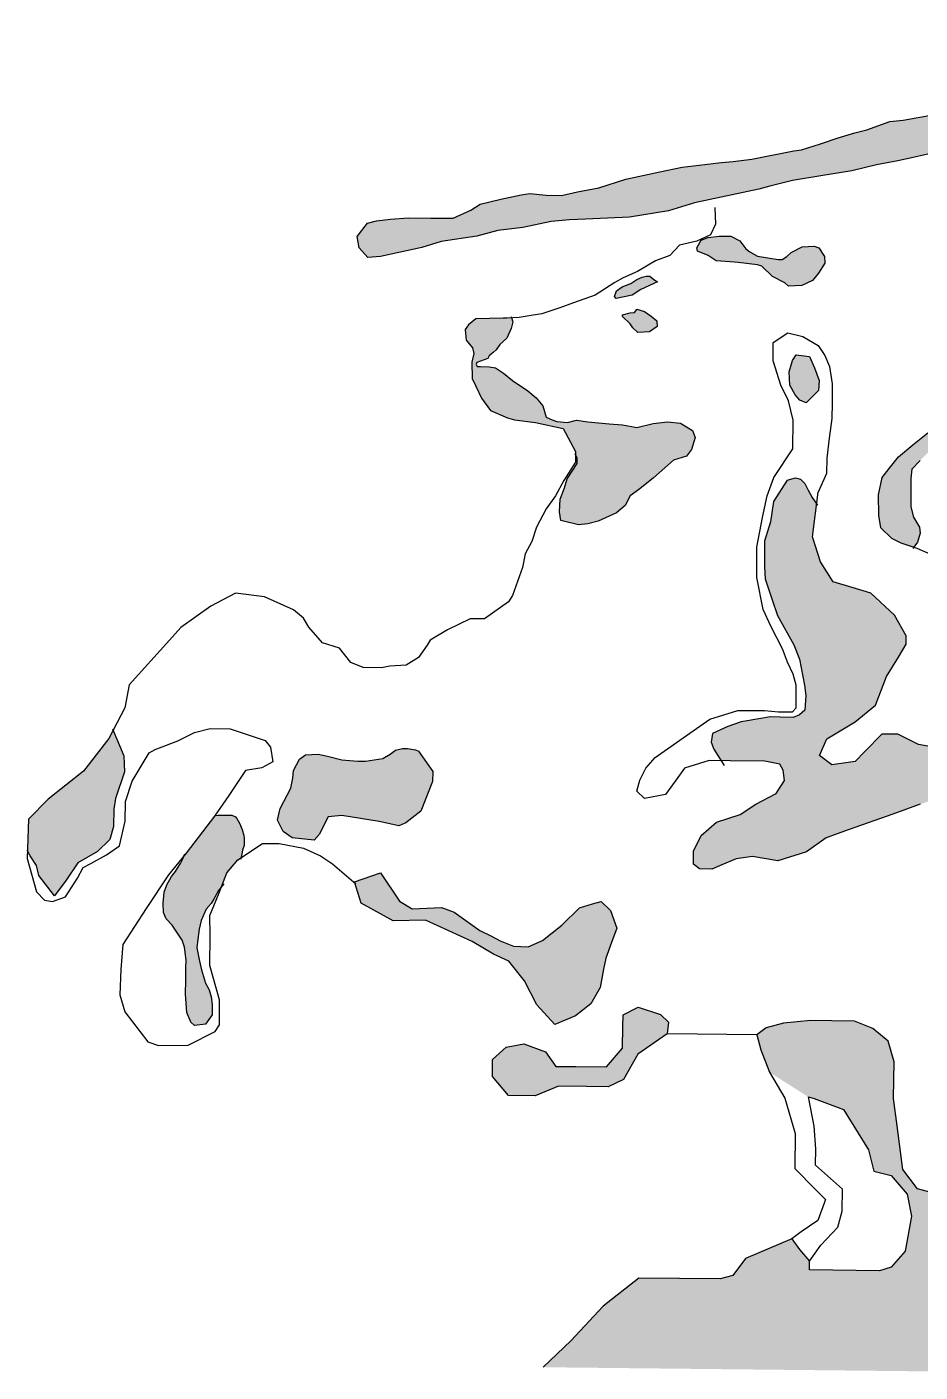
# Model space of a CAD drawing. Header units: millimetres. Extents: x 245 to 515, y 87 to 339.
# Drawn here: x 268.35 to 278.22, y 115.27 to 130.15 of the extents above; entities that cross this region are included whole.
import ezdxf

# ---------------------------------------------------------------- set-up
doc = ezdxf.new("R2010")
doc.units = ezdxf.units.MM
doc.layers.add('red', color=10, linetype='Continuous')
doc.layers.add('çziigi', color=10, linetype='Continuous')

msp = doc.modelspace()

# ---------------------------------------------------------------- hatches: boundary and pattern name
h = msp.add_hatch(color=1)
h.dxf.hatch_style = 1
h.paths.add_polyline_path([(276.558, 118.588), (276.46, 118.838), (276.417, 119.002), (276.52, 119.079), (276.712, 119.132), (277.016, 119.16), (277.248, 119.157), (277.496, 119.154), (277.7, 119.072), (277.87, 118.932), (277.935, 118.703), (277.93, 118.298), (277.969, 117.997), (278.031, 117.514), (278.193, 117.298), (278.399, 117.243), (278.805, 116.594), (278.758, 116.431), (278.647, 116.055), (278.772, 115.815), (279.07, 115.272), (274.055, 115.326), (274.362, 115.619), (274.718, 116.002), (275.111, 116.313), (276.013, 116.303), (276.151, 116.342), (276.292, 116.528), (276.803, 116.745), (276.889, 116.629), (277, 116.499), (276.999, 116.403), (277.775, 116.394), (277.902, 116.432), (278.057, 116.608), (278.128, 116.998), (278.081, 117.239), (277.904, 117.446), (277.71, 117.496), (277.652, 117.731), (277.375, 118.176), (277.05, 118.298), (276.987, 118.315)])
h = msp.add_hatch(color=1)
h.dxf.hatch_style = 1
h.paths.add_polyline_path([(274.718, 116.002), (275.111, 116.313), (276.013, 116.303), (276.151, 116.342), (276.292, 116.528), (276.803, 116.745), (276.889, 116.629), (277, 116.499), (276.999, 116.403), (277.775, 116.394), (277.902, 116.432), (278.057, 116.608), (278.128, 116.998), (278.081, 117.239), (278.193, 117.298), (278.399, 117.243), (278.805, 116.594), (278.758, 116.431), (278.647, 116.055), (278.772, 115.815), (279.07, 115.272), (274.055, 115.326), (274.362, 115.619)])
at = {"layer": 'çziigi'}
h = msp.add_hatch(color=1, dxfattribs=at)
h.dxf.hatch_style = 1
h.paths.add_polyline_path([(280.861, 129.662), (281.016, 129.669), (281.39, 129.697), (281.592, 129.768), (281.797, 129.797), (282.071, 129.867), (282.217, 129.875), (282.624, 129.93), (283.031, 130.044), (283.204, 130.092), (283.305, 130.15), (283.496, 130.125), (283.564, 130.074), (283.623, 130.001), (283.649, 129.941), (283.653, 129.818), (283.625, 129.773), (283.474, 129.716), (283.419, 129.689), (283.122, 129.66), (282.916, 129.608), (282.715, 129.546), (282.578, 129.52), (282.108, 129.466), (281.958, 129.468), (281.724, 129.37), (281.614, 129.33), (281.523, 129.322), (281.267, 129.265), (281.08, 129.217), (280.97, 129.219), (280.633, 129.222), (280.446, 129.224), (280.309, 129.203), (280.154, 129.15), (280.03, 129.106), (279.915, 129.011), (279.764, 128.981), (279.665, 128.982), (279.659, 128.989), (279.673, 129.152), (279.675, 129.318), (279.892, 129.403), (280.02, 129.434), (280.194, 129.482), (280.449, 129.529), (280.733, 129.604)])
h.paths.add_polyline_path([(277.889, 129.105), (278.035, 129.117), (278.364, 129.177), (278.574, 129.221), (278.725, 129.237), (278.866, 129.24), (278.958, 129.262), (279.073, 129.253), (279.069, 129.161), (279.085, 129.006), (278.987, 128.793), (278.85, 128.804), (278.403, 128.763), (278.147, 128.707), (277.978, 128.668), (277.74, 128.625), (277.466, 128.559), (277.124, 128.504), (276.813, 128.452), (276.562, 128.387), (276.438, 128.356), (275.728, 128.203), (275.44, 128.115), (275.011, 128.047), (274.523, 128.025), (274.345, 128.018), (274.144, 127.997), (273.829, 127.932), (273.555, 127.899), (273.322, 127.837), (272.929, 127.778), (272.714, 127.712), (272.458, 127.655), (272.257, 127.612), (272.116, 127.6), (272.021, 127.706), (272, 127.833), (272.111, 127.978), (272.211, 128.004), (272.366, 128.025), (272.563, 128.037), (272.813, 128.034), (273.059, 128.036), (273.256, 128.125), (273.357, 128.188), (273.586, 128.245), (273.81, 128.292), (273.906, 128.309), (274.088, 128.289), (274.257, 128.287), (274.435, 128.327), (274.672, 128.37), (274.97, 128.467), (275.344, 128.549), (275.591, 128.597), (275.842, 128.63), (276.025, 128.651), (276.157, 128.663), (276.362, 128.689), (276.828, 128.779), (276.91, 128.792), (277.121, 128.858), (277.318, 128.924), (277.501, 128.977), (277.633, 129.012)])
h = msp.add_hatch(color=1, dxfattribs=at)
h.dxf.hatch_style = 1
h.paths.add_polyline_path([(276.211, 127.543), (276.17, 127.549), (275.966, 127.563), (275.879, 127.622), (275.76, 127.668), (275.754, 127.706), (275.802, 127.79), (275.881, 127.821), (276.001, 127.834), (276.13, 127.836), (276.228, 127.785), (276.251, 127.756), (276.297, 127.694), (276.341, 127.664), (276.425, 127.614), (276.652, 127.576), (276.699, 127.576), (276.749, 127.61), (276.796, 127.656), (276.917, 127.716), (277.051, 127.724), (277.104, 127.706), (277.167, 127.612), (277.169, 127.536), (277.101, 127.428), (277.033, 127.345), (276.915, 127.29), (276.769, 127.283), (276.726, 127.319), (276.589, 127.39), (276.471, 127.502), (276.424, 127.517)])
h.paths.add_polyline_path([(274.867, 127.231), (274.93, 127.276), (275.023, 127.311), (275.089, 127.355), (275.15, 127.381), (275.195, 127.395), (275.233, 127.392), (275.278, 127.356), (275.32, 127.331), (275.136, 127.244), (275.04, 127.182), (274.863, 127.145), (274.842, 127.169)])
h.paths.add_polyline_path([(275.018, 126.865), (274.933, 126.949), (274.934, 126.966), (275.016, 126.986), (275.064, 126.991), (275.095, 127.028), (275.176, 127.002), (275.249, 126.951), (275.311, 126.9), (275.316, 126.838), (275.23, 126.777), (275.103, 126.77), (275.047, 126.823)])
h.paths.add_polyline_path([(274.431, 125.379), (274.412, 125.425), (274.413, 125.454), (274.277, 125.707), (273.969, 125.776), (273.739, 125.805), (273.66, 125.826), (273.471, 125.906), (273.373, 126.045), (273.309, 126.178), (273.271, 126.263), (273.266, 126.441), (273.287, 126.539), (273.274, 126.599), (273.203, 126.685), (273.191, 126.803), (273.231, 126.855), (273.31, 126.92), (273.613, 126.93), (273.653, 126.93), (273.706, 126.932), (273.721, 126.888), (273.702, 126.816), (273.655, 126.707), (273.576, 126.639), (273.536, 126.579), (273.502, 126.549), (273.459, 126.513), (273.444, 126.483), (273.323, 126.439), (273.313, 126.421), (273.325, 126.396), (273.361, 126.396), (273.458, 126.392), (273.528, 126.379), (273.618, 126.321), (273.717, 126.241), (273.885, 126.124), (273.978, 126.048), (274.053, 125.959), (274.07, 125.896), (274.088, 125.835), (274.154, 125.804), (274.205, 125.785), (274.323, 125.775), (274.423, 125.801), (274.55, 125.782), (274.783, 125.761), (274.931, 125.75), (275.091, 125.718), (275.273, 125.762), (275.43, 125.784), (275.575, 125.768), (275.705, 125.688), (275.734, 125.609), (275.696, 125.476), (275.641, 125.404), (275.495, 125.357), (275.275, 125.162), (275.123, 125.042), (275.016, 124.965), (274.961, 124.857), (274.866, 124.776), (274.662, 124.684), (274.55, 124.655), (274.444, 124.644), (274.251, 124.692), (274.234, 124.786), (274.244, 124.928), (274.291, 125.054), (274.319, 125.151), (274.43, 125.322)])
h = msp.add_hatch(color=1, dxfattribs=at)
h.dxf.hatch_style = 1
h.paths.add_polyline_path([(277.761, 124.976), (277.804, 125.168), (277.882, 125.265), (277.982, 125.394), (278.143, 125.528), (278.308, 125.662), (278.32, 125.662), (278.432, 125.755), (278.47, 125.856), (278.471, 125.946), (278.473, 126.142), (278.539, 126.213), (278.637, 126.265), (278.764, 126.222), (278.87, 126.189), (279.062, 126.158), (279.385, 126.146), (279.43, 126.215), (279.506, 126.394), (279.496, 126.627), (279.416, 126.767), (279.344, 126.89), (279.259, 126.985), (279.133, 127.064), (278.994, 127.078), (278.806, 127.068), (278.716, 127.069), (278.467, 127.112), (278.451, 127.166), (278.498, 127.394), (278.557, 127.492), (278.643, 127.548), (278.914, 127.618), (278.983, 127.618), (279.077, 127.609), (279.167, 127.571), (279.346, 127.475), (279.374, 127.45), (279.435, 127.384), (279.519, 127.261), (279.526, 127.142), (279.521, 127.056), (279.528, 126.97), (279.605, 126.843), (279.637, 126.765), (279.68, 126.576), (279.683, 126.519), (279.682, 126.401), (279.627, 126.254), (279.598, 126.177), (279.568, 126.042), (279.562, 125.936), (279.561, 125.822), (279.559, 125.65), (279.558, 125.527), (279.557, 125.417), (279.507, 125.352), (279.4, 125.28), (279.216, 125.269), (279.115, 125.381), (279.05, 125.484), (278.982, 125.574), (278.933, 125.599), (278.868, 125.625), (278.794, 125.642), (278.697, 125.68), (278.582, 125.677), (278.516, 125.604), (278.384, 125.515), (278.322, 125.455), (278.223, 125.354), (278.132, 125.259), (278.122, 125.157), (278.121, 125.03), (278.119, 124.842), (278.151, 124.727), (278.215, 124.616), (278.222, 124.551), (278.193, 124.453), (278.153, 124.395), (278.013, 124.441), (277.911, 124.491), (277.79, 124.611), (277.766, 124.746)])
h.paths.add_polyline_path([(276.647, 123.641), (276.582, 123.825), (276.509, 124.044), (276.501, 124.174), (276.504, 124.464), (276.569, 124.678), (276.603, 124.901), (276.753, 125.137), (276.844, 125.162), (276.9, 125.147), (276.95, 125.101), (276.986, 125.028), (277.029, 124.945), (277.08, 124.872), (277.033, 124.511), (277.121, 124.235), (277.262, 124.013), (277.473, 123.949), (277.678, 123.888), (277.94, 123.644), (278.069, 123.417), (278.068, 123.322), (277.982, 123.181), (277.852, 122.965), (277.731, 122.649), (277.503, 122.463), (277.19, 122.277), (277.112, 122.091), (277.248, 121.99), (277.503, 122.025), (277.612, 122.136), (277.801, 122.329), (277.978, 122.328), (278.205, 122.212), (278.492, 122.162), (278.787, 122.2), (279.16, 122.282), (279.33, 122.06), (279.326, 121.692), (279.33, 121.69), (279.286, 121.585), (279.246, 121.54), (279.217, 121.533), (279.211, 121.537), (278.969, 121.612), (278.7, 121.654), (278.453, 121.634), (278.225, 121.553), (277.921, 121.444), (277.438, 121.272), (277.184, 121.181), (276.968, 121.028), (276.65, 120.928), (276.369, 120.975), (276.189, 120.948), (276.031, 120.882), (275.921, 120.836), (275.783, 120.838), (275.716, 120.891), (275.717, 121.033), (275.803, 121.207), (275.972, 121.353), (276.234, 121.439), (276.407, 121.554), (276.631, 121.673), (276.724, 121.816), (276.707, 121.928), (276.67, 121.995), (276.505, 122.028), (276.124, 122.032), (276.025, 122.033), (275.943, 122.162), (275.912, 122.239), (275.927, 122.337), (276.098, 122.411), (276.246, 122.463), (276.483, 122.505), (276.564, 122.518), (276.676, 122.517), (276.819, 122.511), (276.891, 122.541), (276.949, 122.594), (276.96, 122.755), (276.943, 122.871), (276.888, 123.158), (276.827, 123.315)])
h.paths.add_polyline_path([(276.775, 126.335), (276.812, 126.459), (276.853, 126.525), (276.999, 126.505), (277.055, 126.381), (277.107, 126.238), (277.101, 126.127), (276.962, 125.992), (276.892, 126.023), (276.843, 126.081), (276.783, 126.189)])
h = msp.add_hatch(color=1, dxfattribs=at)
h.dxf.hatch_style = 1
h.paths.add_polyline_path([(268.582, 121.609), (268.973, 121.92), (269.254, 122.279), (269.3, 122.37), (269.419, 122.088), (269.425, 121.912), (269.326, 121.618), (269.308, 121.498), (269.306, 121.306), (269.265, 121.163), (269.128, 121.029), (268.91, 120.903), (268.78, 120.713), (268.651, 120.539), (268.477, 120.764), (268.454, 120.876), (268.384, 120.981), (268.353, 121.035), (268.363, 121.388)])
h = msp.add_hatch(color=1, dxfattribs=at)
h.dxf.hatch_style = 1
h.paths.add_polyline_path([(274.938, 119.225), (275.104, 119.307), (275.351, 119.227), (275.439, 119.144), (275.425, 119.013), (275.102, 118.787), (274.942, 118.507), (274.773, 118.428), (274.534, 118.43), (274.225, 118.433), (273.968, 118.329), (273.671, 118.333), (273.494, 118.541), (273.496, 118.731), (273.645, 118.866), (273.842, 118.902), (274.082, 118.814), (274.195, 118.653), (274.415, 118.651), (274.756, 118.647), (274.934, 118.854), (274.936, 119.094)])
h.paths.add_polyline_path([(273.674, 119.816), (273.507, 119.895), (273.269, 120.033), (272.754, 120.272), (272.398, 120.262), (272.044, 120.46), (271.969, 120.694), (272.255, 120.794), (272.465, 120.482), (272.607, 120.396), (272.93, 120.412), (273.072, 120.359), (273.355, 120.155), (273.477, 120.096), (273.58, 120.043), (273.728, 119.983), (273.89, 119.975), (274.046, 120.044), (274.261, 120.217), (274.457, 120.408), (274.6, 120.452), (274.697, 120.477), (274.8, 120.379), (274.869, 120.184), (274.809, 120.023), (274.749, 119.849), (274.722, 119.727), (274.687, 119.527), (274.582, 119.347), (274.412, 119.213), (274.185, 119.118), (273.986, 119.334), (273.847, 119.6)])
h.paths.add_polyline_path([(271.266, 121.729), (271.287, 121.84), (271.295, 121.925), (271.362, 122.05), (271.428, 122.101), (271.566, 122.106), (271.671, 122.086), (271.829, 122.045), (272.006, 122.029), (272.092, 122.029), (272.283, 122.059), (272.362, 122.105), (272.422, 122.15), (272.501, 122.169), (272.554, 122.168), (272.645, 122.154), (272.678, 122.141), (272.834, 121.915), (272.832, 121.804), (272.704, 121.477), (272.538, 121.347), (272.459, 121.315), (272.242, 121.363), (271.829, 121.427), (271.677, 121.415), (271.577, 121.219), (271.523, 121.154), (271.28, 121.183), (271.182, 121.25), (271.118, 121.375), (271.146, 121.506)])
h.paths.add_polyline_path([(270.063, 120.935), (270.083, 120.981), (270.108, 121.012), (270.425, 121.428), (270.46, 121.432), (270.572, 121.433), (270.613, 121.433), (270.652, 121.412), (270.668, 121.396), (270.698, 121.343), (270.726, 121.273), (270.744, 121.208), (270.749, 121.176), (270.748, 121.098), (270.732, 121.046), (270.715, 120.962), (270.679, 120.938), (270.559, 120.795), (270.498, 120.64), (270.464, 120.597), (270.416, 120.509), (270.384, 120.455), (270.328, 120.393), (270.272, 120.266), (270.253, 120.17), (270.236, 120.061), (270.227, 119.964), (270.255, 119.818), (270.277, 119.722), (270.322, 119.574), (270.361, 119.501), (270.386, 119.423), (270.395, 119.337), (270.395, 119.292), (270.394, 119.222), (270.32, 119.121), (270.2, 119.104), (270.161, 119.141), (270.116, 119.248), (270.102, 119.452), (270.104, 119.608), (270.105, 119.743), (270.109, 119.827), (270.089, 119.973), (270.064, 120.049), (269.954, 120.215), (269.887, 120.284), (269.856, 120.357), (269.855, 120.458), (269.864, 120.581), (269.893, 120.661), (269.946, 120.754), (269.989, 120.809), (270.013, 120.847), (270.044, 120.899)])

# ---------------------------------------------------------------- linework, layer by layer
at = {"layer": 'red'}
for p, q in [((274.936, 119.094), (274.938, 119.225)), ((274.938, 119.225), (275.104, 119.307)), ((275.104, 119.307), (275.351, 119.227)), ((275.351, 119.227), (275.439, 119.144)), ((274.934, 118.854), (274.936, 119.094)), ((275.439, 119.144), (275.425, 119.013)), ((276.52, 119.079), (276.417, 119.002)), ((276.712, 119.132), (276.52, 119.079)), ((277.016, 119.16), (276.712, 119.132)), ((277.248, 119.157), (277.016, 119.16)), ((277.496, 119.154), (277.248, 119.157)), ((277.7, 119.072), (277.496, 119.154)), ((277.87, 118.932), (277.7, 119.072)), ((273.645, 118.866), (273.842, 118.902)), ((273.842, 118.902), (274.082, 118.814)), ((275.425, 119.013), (275.102, 118.787)), ((276.417, 119.002), (275.425, 119.013)), ((276.417, 119.002), (276.46, 118.838)), ((277.935, 118.703), (277.87, 118.932)), ((273.494, 118.541), (273.496, 118.731)), ((273.496, 118.731), (273.645, 118.866)), ((274.082, 118.814), (274.195, 118.653)), ((274.756, 118.647), (274.934, 118.854)), ((275.102, 118.787), (274.942, 118.507)), ((276.46, 118.838), (276.558, 118.588)), ((274.195, 118.653), (274.415, 118.651)), ((274.415, 118.651), (274.756, 118.647)), ((276.558, 118.588), (276.728, 118.301)), ((277.93, 118.298), (277.935, 118.703)), ((273.671, 118.333), (273.494, 118.541)), ((274.225, 118.433), (273.968, 118.329)), ((274.534, 118.43), (274.225, 118.433)), ((274.773, 118.428), (274.534, 118.43)), ((274.942, 118.507), (274.773, 118.428)), ((273.968, 118.329), (273.671, 118.333)), ((276.728, 118.301), (276.84, 117.911)), ((277.01, 118.203), (276.987, 118.315)), ((276.987, 118.315), (277.05, 118.298)), ((277.05, 118.298), (277.375, 118.176)), ((277.969, 117.997), (277.93, 118.298)), ((277.053, 117.993), (277.01, 118.203)), ((277.375, 118.176), (277.652, 117.731)), ((277.069, 117.743), (277.053, 117.993)), ((278.031, 117.514), (277.969, 117.997)), ((276.84, 117.911), (276.836, 117.524)), ((277.067, 117.561), (277.069, 117.743)), ((277.652, 117.731), (277.71, 117.496)), ((277.2, 117.442), (277.067, 117.561)), ((276.836, 117.524), (277.067, 117.291)), ((277.365, 117.296), (277.2, 117.442)), ((277.71, 117.496), (277.904, 117.446)), ((277.904, 117.446), (278.081, 117.239)), ((278.193, 117.298), (278.031, 117.514)), ((277.067, 117.291), (277.178, 117.18)), ((277.362, 117.053), (277.365, 117.296)), ((278.081, 117.239), (278.128, 116.998)), ((278.399, 117.243), (278.193, 117.298)), ((277.178, 117.18), (277.092, 116.95)), ((277.092, 116.95), (276.908, 116.823)), ((277.313, 116.876), (277.362, 117.053)), ((278.128, 116.998), (278.057, 116.608)), ((276.908, 116.823), (276.803, 116.745)), ((277.124, 116.676), (277.313, 116.876)), ((276.803, 116.745), (276.292, 116.528)), ((276.803, 116.745), (276.889, 116.629)), ((277, 116.499), (277.124, 116.676)), ((276.292, 116.528), (276.151, 116.342)), ((276.889, 116.629), (277, 116.499)), ((276.999, 116.403), (277, 116.499)), ((278.057, 116.608), (277.902, 116.432)), ((277.775, 116.394), (276.999, 116.403)), ((277.902, 116.432), (277.775, 116.394)), ((275.111, 116.313), (274.718, 116.002)), ((276.013, 116.303), (275.111, 116.313)), ((276.151, 116.342), (276.013, 116.303)), ((274.718, 116.002), (274.362, 115.619)), ((274.362, 115.619), (274.055, 115.326))]:
    msp.add_line(p, q, dxfattribs=at)
at = {"layer": 'çziigi'}
for p, q in [((278.035, 129.117), (278.364, 129.177)), ((277.501, 128.977), (277.633, 129.012)), ((277.633, 129.012), (277.889, 129.105)), ((277.889, 129.105), (278.035, 129.117)), ((276.91, 128.792), (277.121, 128.858)), ((277.121, 128.858), (277.318, 128.924)), ((277.318, 128.924), (277.501, 128.977)), ((276.362, 128.689), (276.828, 128.779)), ((276.828, 128.779), (276.91, 128.792)), ((278.147, 128.707), (277.978, 128.668)), ((278.403, 128.763), (278.147, 128.707)), ((274.97, 128.467), (275.344, 128.549)), ((275.344, 128.549), (275.591, 128.597)), ((275.591, 128.597), (275.842, 128.63)), ((275.842, 128.63), (276.025, 128.651)), ((276.025, 128.651), (276.157, 128.663)), ((276.157, 128.663), (276.362, 128.689)), ((277.466, 128.559), (277.124, 128.504)), ((277.74, 128.625), (277.466, 128.559)), ((277.978, 128.668), (277.74, 128.625)), ((274.672, 128.37), (274.97, 128.467)), ((276.813, 128.452), (276.562, 128.387)), ((277.124, 128.504), (276.813, 128.452)), ((273.586, 128.245), (273.81, 128.292)), ((273.81, 128.292), (273.906, 128.309)), ((273.906, 128.309), (274.088, 128.289)), ((274.088, 128.289), (274.257, 128.287)), ((274.257, 128.287), (274.435, 128.327)), ((274.435, 128.327), (274.672, 128.37)), ((276.438, 128.356), (275.728, 128.203)), ((276.562, 128.387), (276.438, 128.356)), ((273.059, 128.036), (273.256, 128.125)), ((273.256, 128.125), (273.357, 128.188)), ((273.357, 128.188), (273.586, 128.245)), ((275.44, 128.115), (275.011, 128.047)), ((275.728, 128.203), (275.44, 128.115)), ((275.954, 128.154), (275.959, 127.969)), ((272, 127.833), (272.111, 127.978)), ((272.111, 127.978), (272.211, 128.004)), ((272.211, 128.004), (272.366, 128.025)), ((272.366, 128.025), (272.563, 128.037)), ((272.563, 128.037), (272.813, 128.034)), ((272.813, 128.034), (273.059, 128.036)), ((274.144, 127.997), (273.829, 127.932)), ((274.345, 128.018), (274.144, 127.997)), ((274.523, 128.025), (274.345, 128.018)), ((275.011, 128.047), (274.523, 128.025)), ((275.959, 127.969), (275.905, 127.852)), ((272.021, 127.706), (272, 127.833)), ((273.322, 127.837), (272.929, 127.778)), ((273.555, 127.899), (273.322, 127.837)), ((273.829, 127.932), (273.555, 127.899)), ((275.905, 127.852), (275.753, 127.781)), ((275.802, 127.79), (275.881, 127.821)), ((275.881, 127.821), (276.001, 127.834)), ((276.001, 127.834), (276.13, 127.836)), ((276.13, 127.836), (276.228, 127.785)), ((272.116, 127.6), (272.021, 127.706)), ((272.458, 127.655), (272.257, 127.612)), ((272.714, 127.712), (272.458, 127.655)), ((272.929, 127.778), (272.714, 127.712)), ((275.562, 127.737), (275.455, 127.62)), ((275.753, 127.781), (275.562, 127.737)), ((275.754, 127.706), (275.802, 127.79)), ((275.76, 127.668), (275.754, 127.706)), ((275.879, 127.622), (275.76, 127.668)), ((276.228, 127.785), (276.251, 127.756)), ((276.251, 127.756), (276.297, 127.694)), ((276.297, 127.694), (276.341, 127.664)), ((276.341, 127.664), (276.425, 127.614)), ((276.749, 127.61), (276.796, 127.656)), ((276.796, 127.656), (276.917, 127.716)), ((276.917, 127.716), (277.051, 127.724)), ((277.051, 127.724), (277.104, 127.706)), ((277.104, 127.706), (277.167, 127.612)), ((272.257, 127.612), (272.116, 127.6)), ((275.297, 127.563), (275.098, 127.446)), ((275.455, 127.62), (275.297, 127.563)), ((275.966, 127.563), (275.879, 127.622)), ((276.17, 127.549), (275.966, 127.563)), ((276.211, 127.543), (276.17, 127.549)), ((276.424, 127.517), (276.211, 127.543)), ((276.471, 127.502), (276.424, 127.517)), ((276.425, 127.614), (276.652, 127.576)), ((276.652, 127.576), (276.699, 127.576)), ((276.699, 127.576), (276.749, 127.61)), ((277.169, 127.536), (277.101, 127.428)), ((277.167, 127.612), (277.169, 127.536)), ((274.94, 127.376), (274.847, 127.324)), ((275.098, 127.446), (274.94, 127.376)), ((275.023, 127.311), (275.089, 127.355)), ((275.089, 127.355), (275.15, 127.381)), ((275.15, 127.381), (275.195, 127.395)), ((275.195, 127.395), (275.233, 127.392)), ((275.233, 127.392), (275.278, 127.356)), ((275.278, 127.356), (275.32, 127.331)), ((276.589, 127.39), (276.471, 127.502)), ((276.726, 127.319), (276.589, 127.39)), ((277.101, 127.428), (277.033, 127.345)), ((274.847, 127.324), (274.629, 127.182)), ((274.842, 127.169), (274.867, 127.231)), ((274.867, 127.231), (274.93, 127.276)), ((274.93, 127.276), (275.023, 127.311)), ((275.136, 127.244), (275.04, 127.182)), ((275.32, 127.331), (275.136, 127.244)), ((276.769, 127.283), (276.726, 127.319)), ((276.915, 127.29), (276.769, 127.283)), ((277.033, 127.345), (276.915, 127.29)), ((274.391, 127.099), (274.239, 127.042)), ((274.629, 127.182), (274.391, 127.099)), ((274.863, 127.145), (274.842, 127.169)), ((275.04, 127.182), (274.863, 127.145)), ((273.31, 126.92), (273.231, 126.855)), ((273.613, 126.93), (273.31, 126.92)), ((273.653, 126.93), (273.613, 126.93)), ((273.791, 126.935), (273.653, 126.93)), ((273.7, 126.949), (273.721, 126.888)), ((273.923, 126.96), (273.791, 126.935)), ((274.041, 126.978), (273.923, 126.96)), ((274.239, 127.042), (274.041, 126.978)), ((274.933, 126.949), (274.934, 126.966)), ((275.018, 126.865), (274.933, 126.949)), ((274.934, 126.966), (275.016, 126.986)), ((275.016, 126.986), (275.064, 126.991)), ((275.064, 126.991), (275.091, 127.024)), ((275.091, 127.03), (275.176, 127.002)), ((275.091, 127.024), (275.092, 127.03)), ((275.176, 127.002), (275.249, 126.951)), ((275.249, 126.951), (275.311, 126.9)), ((273.231, 126.855), (273.191, 126.803)), ((273.191, 126.803), (273.203, 126.685)), ((273.702, 126.816), (273.655, 126.707)), ((273.721, 126.888), (273.702, 126.816)), ((275.047, 126.823), (275.018, 126.865)), ((275.103, 126.77), (275.047, 126.823)), ((275.23, 126.777), (275.103, 126.77)), ((275.316, 126.838), (275.23, 126.777)), ((275.311, 126.9), (275.316, 126.838)), ((276.599, 126.66), (276.762, 126.768)), ((276.762, 126.768), (276.926, 126.726)), ((273.203, 126.685), (273.274, 126.599)), ((273.576, 126.639), (273.536, 126.579)), ((273.655, 126.707), (273.576, 126.639)), ((276.597, 126.458), (276.599, 126.66)), ((276.926, 126.726), (277.095, 126.625)), ((277.095, 126.625), (277.17, 126.514)), ((273.287, 126.539), (273.266, 126.441)), ((273.274, 126.599), (273.287, 126.539)), ((273.444, 126.483), (273.323, 126.439)), ((273.459, 126.513), (273.444, 126.483)), ((273.502, 126.549), (273.459, 126.513)), ((273.536, 126.579), (273.502, 126.549)), ((276.812, 126.459), (276.853, 126.525)), ((276.853, 126.525), (276.999, 126.505)), ((276.999, 126.505), (277.055, 126.381)), ((277.17, 126.514), (277.221, 126.395)), ((273.266, 126.441), (273.271, 126.263)), ((273.323, 126.439), (273.313, 126.421)), ((273.313, 126.421), (273.325, 126.396)), ((273.325, 126.396), (273.361, 126.396)), ((273.361, 126.396), (273.458, 126.392)), ((273.458, 126.392), (273.528, 126.379)), ((273.528, 126.379), (273.618, 126.321)), ((273.618, 126.321), (273.717, 126.241)), ((276.681, 126.187), (276.597, 126.458)), ((276.775, 126.335), (276.812, 126.459)), ((276.783, 126.189), (276.775, 126.335)), ((277.055, 126.381), (277.107, 126.238)), ((277.221, 126.395), (277.252, 126.202)), ((273.271, 126.263), (273.309, 126.178)), ((273.309, 126.178), (273.373, 126.045)), ((273.717, 126.241), (273.885, 126.124)), ((276.766, 126.015), (276.681, 126.187)), ((276.843, 126.081), (276.783, 126.189)), ((277.107, 126.238), (277.101, 126.127)), ((277.252, 126.202), (277.25, 125.993)), ((273.373, 126.045), (273.471, 125.906)), ((273.885, 126.124), (273.978, 126.048)), ((273.978, 126.048), (274.053, 125.959)), ((276.821, 125.802), (276.766, 126.015)), ((276.892, 126.023), (276.843, 126.081)), ((276.962, 125.992), (276.892, 126.023)), ((277.101, 126.127), (276.962, 125.992)), ((273.471, 125.906), (273.66, 125.826)), ((274.053, 125.959), (274.07, 125.896)), ((274.07, 125.896), (274.088, 125.835)), ((277.25, 125.993), (277.248, 125.82)), ((273.66, 125.826), (273.739, 125.805)), ((273.739, 125.805), (273.969, 125.776)), ((273.969, 125.776), (274.277, 125.707)), ((274.088, 125.835), (274.154, 125.804)), ((274.154, 125.804), (274.205, 125.785)), ((274.205, 125.785), (274.323, 125.775)), ((274.323, 125.775), (274.423, 125.801)), ((274.423, 125.801), (274.55, 125.782)), ((274.55, 125.782), (274.783, 125.761)), ((274.783, 125.761), (274.931, 125.75)), ((274.931, 125.75), (275.091, 125.718)), ((275.091, 125.718), (275.273, 125.762)), ((275.273, 125.762), (275.43, 125.784)), ((275.43, 125.784), (275.575, 125.768)), ((275.575, 125.768), (275.705, 125.688)), ((276.817, 125.483), (276.821, 125.802)), ((277.248, 125.82), (277.219, 125.6)), ((274.277, 125.707), (274.413, 125.454)), ((275.734, 125.609), (275.696, 125.476)), ((275.705, 125.688), (275.734, 125.609)), ((277.219, 125.6), (277.19, 125.382)), ((278.143, 125.528), (278.308, 125.662)), ((274.431, 125.379), (274.41, 125.43)), ((274.413, 125.454), (274.411, 125.335)), ((275.696, 125.476), (275.641, 125.404)), ((276.604, 125.165), (276.817, 125.483)), ((277.982, 125.394), (278.143, 125.528)), ((274.411, 125.335), (274.284, 125.133)), ((274.319, 125.151), (274.43, 125.322)), ((274.43, 125.322), (274.431, 125.379)), ((275.495, 125.357), (275.275, 125.162)), ((275.641, 125.404), (275.495, 125.357)), ((277.19, 125.382), (277.188, 125.212)), ((277.882, 125.265), (277.982, 125.394)), ((278.223, 125.354), (278.132, 125.259)), ((274.284, 125.133), (274.19, 124.963)), ((274.291, 125.054), (274.319, 125.151)), ((275.275, 125.162), (275.123, 125.042)), ((276.53, 124.964), (276.604, 125.165)), ((276.753, 125.137), (276.603, 124.901)), ((276.753, 125.137), (276.844, 125.162)), ((276.844, 125.162), (276.9, 125.147)), ((276.9, 125.147), (276.95, 125.101)), ((277.188, 125.212), (277.097, 125.005)), ((277.761, 124.976), (277.804, 125.168)), ((277.804, 125.168), (277.882, 125.265)), ((278.122, 125.157), (278.121, 125.03)), ((278.132, 125.259), (278.122, 125.157)), ((274.244, 124.928), (274.291, 125.054)), ((275.123, 125.042), (275.016, 124.965)), ((276.95, 125.101), (276.986, 125.028)), ((276.986, 125.028), (277.029, 124.945)), ((277.033, 124.511), (277.097, 125.005)), ((277.766, 124.746), (277.761, 124.976)), ((278.121, 125.03), (278.119, 124.842)), ((274.19, 124.963), (274.09, 124.82)), ((274.234, 124.786), (274.244, 124.928)), ((274.961, 124.857), (274.866, 124.776)), ((275.016, 124.965), (274.961, 124.857)), ((276.479, 124.725), (276.53, 124.964)), ((276.603, 124.901), (276.569, 124.678)), ((277.029, 124.945), (277.087, 124.862)), ((278.119, 124.842), (278.151, 124.727)), ((274.09, 124.82), (273.983, 124.617)), ((274.251, 124.692), (274.234, 124.786)), ((274.444, 124.644), (274.251, 124.692)), ((274.662, 124.684), (274.55, 124.655)), ((274.866, 124.776), (274.662, 124.684)), ((276.419, 124.397), (276.479, 124.725)), ((276.569, 124.678), (276.504, 124.464)), ((277.79, 124.611), (277.766, 124.746)), ((278.151, 124.727), (278.215, 124.616)), ((273.983, 124.617), (273.928, 124.46)), ((274.55, 124.655), (274.444, 124.644)), ((277.911, 124.491), (277.79, 124.611)), ((278.222, 124.551), (278.193, 124.453)), ((278.215, 124.616), (278.222, 124.551)), ((273.928, 124.46), (273.855, 124.323)), ((276.416, 124.061), (276.419, 124.397)), ((276.504, 124.464), (276.501, 124.174)), ((277.121, 124.235), (277.033, 124.511)), ((278.013, 124.441), (277.911, 124.491)), ((278.192, 124.382), (278.013, 124.441)), ((278.193, 124.453), (278.143, 124.38)), ((278.335, 124.319), (278.192, 124.382)), ((273.855, 124.323), (273.827, 124.172)), ((277.262, 124.013), (277.121, 124.235)), ((273.827, 124.172), (273.717, 123.862)), ((276.501, 124.174), (276.509, 124.044)), ((276.489, 123.706), (276.416, 124.061)), ((276.509, 124.044), (276.582, 123.825)), ((277.473, 123.949), (277.262, 124.013)), ((277.678, 123.888), (277.473, 123.949)), ((270.653, 123.888), (270.381, 123.745)), ((270.975, 123.845), (270.653, 123.888)), ((271.296, 123.704), (270.975, 123.845)), ((273.671, 123.79), (273.406, 123.602)), ((273.717, 123.862), (273.671, 123.79)), ((276.582, 123.825), (276.647, 123.641)), ((277.94, 123.644), (277.678, 123.888)), ((270.381, 123.745), (270.049, 123.506)), ((271.406, 123.611), (271.296, 123.704)), ((276.572, 123.522), (276.489, 123.706)), ((276.647, 123.641), (276.827, 123.315)), ((278.069, 123.417), (277.94, 123.644)), ((270.049, 123.506), (269.923, 123.369)), ((271.464, 123.511), (271.406, 123.611)), ((271.614, 123.339), (271.464, 123.511)), ((273.248, 123.604), (272.997, 123.482)), ((273.406, 123.602), (273.248, 123.604)), ((276.7, 123.273), (276.572, 123.522)), ((269.923, 123.369), (269.477, 122.874)), ((271.804, 123.278), (271.614, 123.339)), ((272.805, 123.366), (272.771, 123.313)), ((272.997, 123.482), (272.805, 123.366)), ((278.068, 123.322), (278.069, 123.417)), ((271.927, 123.119), (271.804, 123.278)), ((272.771, 123.313), (272.678, 123.176)), ((276.756, 123.124), (276.7, 123.273)), ((276.827, 123.315), (276.888, 123.158)), ((277.982, 123.181), (278.068, 123.322)), ((272.065, 123.065), (271.927, 123.119)), ((272.269, 123.062), (272.065, 123.065)), ((272.361, 123.081), (272.269, 123.062)), ((272.539, 123.092), (272.361, 123.081)), ((272.678, 123.176), (272.539, 123.092)), ((276.818, 122.992), (276.756, 123.124)), ((276.888, 123.158), (276.943, 122.871)), ((277.852, 122.965), (277.982, 123.181)), ((276.854, 122.871), (276.818, 122.992)), ((277.731, 122.649), (277.852, 122.965)), ((269.477, 122.874), (269.428, 122.619)), ((276.853, 122.739), (276.854, 122.871)), ((276.943, 122.871), (276.96, 122.755)), ((276.96, 122.755), (276.949, 122.594)), ((269.428, 122.619), (269.254, 122.279)), ((276.811, 122.575), (276.851, 122.619)), ((276.851, 122.619), (276.853, 122.739)), ((276.949, 122.594), (276.891, 122.541)), ((277.503, 122.463), (277.731, 122.649)), ((275.531, 122.237), (275.897, 122.494)), ((275.897, 122.494), (276.209, 122.591)), ((276.246, 122.463), (276.098, 122.411)), ((276.209, 122.591), (276.503, 122.588)), ((276.483, 122.505), (276.246, 122.463)), ((276.564, 122.518), (276.483, 122.505)), ((276.503, 122.588), (276.657, 122.576)), ((276.676, 122.517), (276.564, 122.518)), ((276.657, 122.576), (276.811, 122.575)), ((276.819, 122.511), (276.676, 122.517)), ((276.891, 122.541), (276.819, 122.511)), ((277.19, 122.277), (277.503, 122.463)), ((269.294, 122.385), (269.419, 122.088)), ((270.016, 122.255), (270.201, 122.345)), ((270.201, 122.345), (270.372, 122.389)), ((270.372, 122.389), (270.596, 122.387)), ((270.596, 122.387), (270.983, 122.258)), ((275.927, 122.337), (275.912, 122.239)), ((276.098, 122.411), (275.927, 122.337)), ((277.801, 122.329), (277.612, 122.136)), ((277.978, 122.328), (277.801, 122.329)), ((278.205, 122.212), (277.978, 122.328)), ((269.254, 122.279), (268.973, 121.92)), ((269.699, 122.12), (269.765, 122.159)), ((269.765, 122.159), (270.016, 122.255)), ((270.983, 122.258), (271.041, 122.185)), ((271.041, 122.185), (271.065, 122.02)), ((272.362, 122.105), (272.422, 122.15)), ((272.422, 122.15), (272.501, 122.169)), ((272.501, 122.169), (272.554, 122.168)), ((272.554, 122.168), (272.645, 122.154)), ((272.645, 122.154), (272.678, 122.141)), ((275.292, 122.069), (275.531, 122.237)), ((275.912, 122.239), (275.943, 122.162)), ((275.943, 122.162), (276.057, 121.982)), ((277.112, 122.091), (277.19, 122.277)), ((278.492, 122.162), (278.205, 122.212)), ((269.419, 122.088), (269.425, 121.912)), ((269.511, 121.807), (269.699, 122.12)), ((271.065, 122.02), (270.946, 121.956)), ((271.295, 121.925), (271.362, 122.05)), ((271.362, 122.05), (271.428, 122.101)), ((271.428, 122.101), (271.566, 122.106)), ((271.566, 122.106), (271.671, 122.086)), ((271.671, 122.086), (271.829, 122.045)), ((271.829, 122.045), (272.006, 122.029)), ((272.006, 122.029), (272.092, 122.029)), ((272.092, 122.029), (272.283, 122.059)), ((272.283, 122.059), (272.362, 122.105)), ((272.678, 122.141), (272.834, 121.915)), ((275.189, 121.953), (275.292, 122.069)), ((275.889, 122.035), (275.619, 121.952)), ((276.124, 122.032), (275.889, 122.035)), ((276.505, 122.028), (276.124, 122.032)), ((276.67, 121.995), (276.505, 122.028)), ((277.248, 121.99), (277.112, 122.091)), ((277.503, 122.025), (277.248, 121.99)), ((277.612, 122.136), (277.503, 122.025)), ((268.973, 121.92), (268.582, 121.609)), ((269.425, 121.912), (269.326, 121.618)), ((270.762, 121.925), (270.581, 121.651)), ((270.946, 121.956), (270.762, 121.925)), ((271.287, 121.84), (271.295, 121.925)), ((272.834, 121.915), (272.832, 121.804)), ((275.123, 121.818), (275.189, 121.953)), ((275.544, 121.849), (275.409, 121.661)), ((275.619, 121.952), (275.544, 121.849)), ((276.707, 121.928), (276.67, 121.995)), ((276.724, 121.816), (276.707, 121.928)), ((269.436, 121.584), (269.511, 121.807)), ((271.146, 121.506), (271.266, 121.729)), ((271.266, 121.729), (271.287, 121.84)), ((272.832, 121.804), (272.704, 121.477)), ((275.091, 121.699), (275.123, 121.818)), ((276.631, 121.673), (276.724, 121.816)), ((268.582, 121.609), (268.363, 121.388)), ((269.326, 121.618), (269.308, 121.498)), ((269.434, 121.367), (269.436, 121.584)), ((270.581, 121.651), (270.421, 121.422)), ((275.176, 121.616), (275.091, 121.699)), ((275.409, 121.661), (275.176, 121.616)), ((276.234, 121.439), (276.407, 121.554)), ((276.407, 121.554), (276.631, 121.673)), ((278.225, 121.553), (277.921, 121.444)), ((269.308, 121.498), (269.306, 121.306)), ((270.421, 121.422), (270.108, 121.012)), ((270.42, 121.427), (270.46, 121.432)), ((270.46, 121.432), (270.572, 121.433)), ((270.572, 121.433), (270.613, 121.433)), ((270.613, 121.433), (270.652, 121.412)), ((270.652, 121.412), (270.668, 121.396)), ((271.118, 121.375), (271.146, 121.506)), ((271.677, 121.415), (271.577, 121.219)), ((271.829, 121.427), (271.677, 121.415)), ((272.242, 121.363), (271.829, 121.427)), ((272.704, 121.477), (272.538, 121.347)), ((275.972, 121.353), (276.234, 121.439)), ((277.921, 121.444), (277.438, 121.272)), ((268.363, 121.388), (268.351, 120.952)), ((269.306, 121.306), (269.265, 121.163)), ((269.372, 121.092), (269.434, 121.367)), ((270.668, 121.396), (270.698, 121.343)), ((270.698, 121.343), (270.726, 121.273)), ((270.726, 121.273), (270.744, 121.208)), ((271.182, 121.25), (271.118, 121.375)), ((272.459, 121.315), (272.242, 121.363)), ((272.538, 121.347), (272.459, 121.315)), ((275.803, 121.207), (275.972, 121.353)), ((277.438, 121.272), (277.184, 121.181)), ((269.265, 121.163), (269.128, 121.029)), ((270.679, 120.938), (270.951, 121.119)), ((270.744, 121.208), (270.749, 121.176)), ((270.749, 121.176), (270.748, 121.098)), ((270.951, 121.119), (271.135, 121.117)), ((271.135, 121.117), (271.404, 121.068)), ((271.28, 121.183), (271.182, 121.25)), ((271.523, 121.154), (271.28, 121.183)), ((271.577, 121.219), (271.523, 121.154)), ((275.717, 121.033), (275.803, 121.207)), ((277.184, 121.181), (276.968, 121.028)), ((268.352, 121.037), (268.347, 121.044)), ((268.384, 120.981), (268.352, 121.037)), ((268.454, 120.876), (268.384, 120.981)), ((269.128, 121.029), (268.91, 120.903)), ((269.054, 120.898), (269.226, 120.995)), ((269.226, 120.995), (269.372, 121.092)), ((270.108, 121.012), (269.914, 120.771)), ((270.063, 120.935), (270.092, 121.003)), ((270.732, 121.046), (270.712, 120.947)), ((270.748, 121.098), (270.732, 121.046)), ((271.404, 121.068), (271.594, 120.981)), ((271.594, 120.981), (271.724, 120.894)), ((275.716, 120.891), (275.717, 121.033)), ((276.369, 120.975), (276.189, 120.948)), ((276.65, 120.928), (276.369, 120.975)), ((276.968, 121.028), (276.65, 120.928)), ((268.351, 120.952), (268.452, 120.583)), ((268.477, 120.764), (268.454, 120.876)), ((268.91, 120.903), (268.78, 120.713)), ((268.908, 120.736), (268.968, 120.853)), ((268.968, 120.853), (269.054, 120.898)), ((269.946, 120.754), (269.989, 120.809)), ((269.989, 120.809), (270.013, 120.847)), ((270.013, 120.847), (270.044, 120.899)), ((270.044, 120.899), (270.063, 120.935)), ((270.559, 120.795), (270.679, 120.938)), ((271.724, 120.894), (271.985, 120.674)), ((275.783, 120.838), (275.716, 120.891)), ((275.921, 120.836), (275.783, 120.838)), ((276.031, 120.882), (275.921, 120.836)), ((276.189, 120.948), (276.031, 120.882)), ((268.651, 120.539), (268.477, 120.764)), ((268.78, 120.713), (268.651, 120.539)), ((268.774, 120.527), (268.908, 120.736)), ((269.914, 120.771), (269.667, 120.399)), ((269.864, 120.581), (269.893, 120.661)), ((269.893, 120.661), (269.946, 120.754)), ((270.524, 120.672), (270.464, 120.597)), ((270.471, 120.572), (270.559, 120.795)), ((271.969, 120.694), (272.255, 120.794)), ((272.044, 120.46), (271.969, 120.694)), ((272.255, 120.794), (272.465, 120.482)), ((268.452, 120.583), (268.543, 120.49)), ((268.629, 120.476), (268.774, 120.527)), ((269.855, 120.458), (269.864, 120.581)), ((270.37, 120.323), (270.471, 120.572)), ((270.464, 120.597), (270.416, 120.509)), ((268.543, 120.49), (268.629, 120.476)), ((269.667, 120.399), (269.406, 120.001)), ((269.856, 120.357), (269.855, 120.458)), ((270.328, 120.393), (270.272, 120.266)), ((270.384, 120.455), (270.328, 120.393)), ((270.416, 120.509), (270.384, 120.455)), ((272.398, 120.262), (272.044, 120.46)), ((272.465, 120.482), (272.607, 120.396)), ((272.607, 120.396), (272.93, 120.412)), ((272.93, 120.412), (273.072, 120.359)), ((274.261, 120.217), (274.457, 120.408)), ((274.457, 120.408), (274.6, 120.452)), ((274.6, 120.452), (274.697, 120.477)), ((274.697, 120.477), (274.8, 120.379)), ((274.8, 120.379), (274.869, 120.184)), ((269.887, 120.284), (269.856, 120.357)), ((269.954, 120.215), (269.887, 120.284)), ((270.064, 120.049), (269.954, 120.215)), ((270.272, 120.266), (270.253, 120.17)), ((270.374, 120.1), (270.37, 120.323)), ((272.754, 120.272), (272.398, 120.262)), ((273.269, 120.033), (272.754, 120.272)), ((273.072, 120.359), (273.355, 120.155)), ((274.046, 120.044), (274.261, 120.217)), ((270.253, 120.17), (270.236, 120.061)), ((270.371, 119.771), (270.374, 120.1)), ((273.355, 120.155), (273.477, 120.096)), ((273.477, 120.096), (273.58, 120.043)), ((274.869, 120.184), (274.809, 120.023)), ((269.406, 120.001), (269.384, 119.725)), ((270.089, 119.973), (270.064, 120.049)), ((270.109, 119.827), (270.089, 119.973)), ((270.236, 120.061), (270.227, 119.964)), ((270.227, 119.964), (270.255, 119.818)), ((273.507, 119.895), (273.269, 120.033)), ((273.58, 120.043), (273.728, 119.983)), ((273.728, 119.983), (273.89, 119.975)), ((273.89, 119.975), (274.046, 120.044)), ((274.809, 120.023), (274.749, 119.849)), ((270.105, 119.743), (270.109, 119.827)), ((270.255, 119.818), (270.277, 119.722)), ((270.478, 119.389), (270.371, 119.771)), ((273.674, 119.816), (273.507, 119.895)), ((273.847, 119.6), (273.674, 119.816)), ((274.749, 119.849), (274.722, 119.727)), ((269.384, 119.725), (269.374, 119.443)), ((270.104, 119.608), (270.105, 119.743)), ((270.277, 119.722), (270.322, 119.574)), ((274.722, 119.727), (274.687, 119.527)), ((270.102, 119.452), (270.104, 119.608)), ((270.322, 119.574), (270.361, 119.501)), ((270.361, 119.501), (270.386, 119.423)), ((273.986, 119.334), (273.847, 119.6)), ((274.687, 119.527), (274.582, 119.347)), ((269.374, 119.443), (269.431, 119.258)), ((270.116, 119.248), (270.102, 119.452)), ((270.386, 119.423), (270.395, 119.337)), ((270.395, 119.337), (270.395, 119.292)), ((270.475, 119.113), (270.478, 119.389)), ((274.185, 119.118), (273.986, 119.334)), ((274.582, 119.347), (274.412, 119.213)), ((269.431, 119.258), (269.684, 118.925)), ((270.161, 119.141), (270.116, 119.248)), ((270.394, 119.222), (270.32, 119.121)), ((270.395, 119.292), (270.394, 119.222)), ((274.412, 119.213), (274.185, 119.118)), ((270.131, 118.887), (270.429, 119.041)), ((270.2, 119.104), (270.161, 119.141)), ((270.32, 119.121), (270.2, 119.104)), ((270.429, 119.041), (270.475, 119.113)), ((269.684, 118.925), (269.802, 118.884)), ((269.802, 118.884), (270.131, 118.887))]:
    msp.add_line(p, q, dxfattribs=at)

doc.saveas('drawing.dxf')
